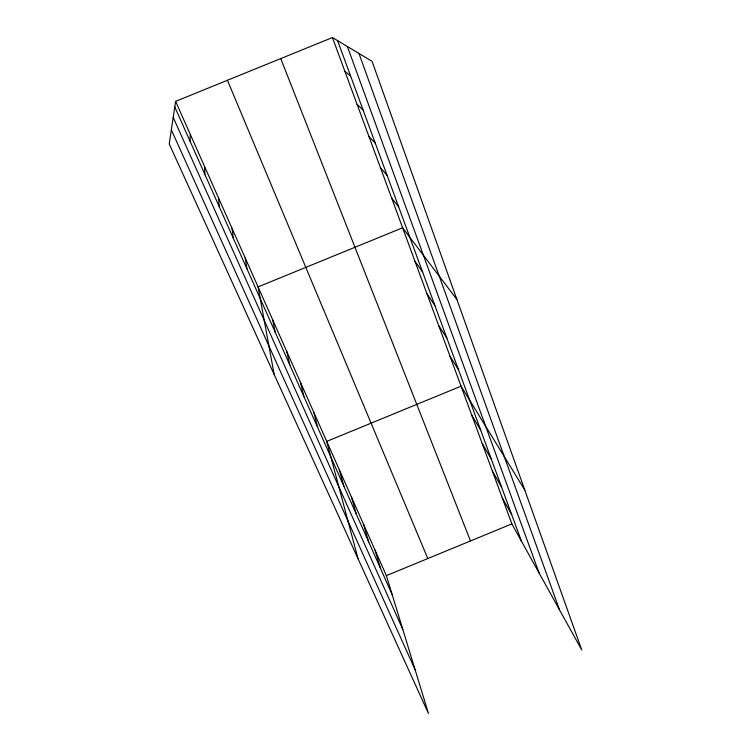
<?xml version="1.0" encoding="UTF-8"?>
<svg xmlns="http://www.w3.org/2000/svg" width="751" height="751" viewBox="0 0 751 751"><rect width="100%" height="100%" fill="white"/><g stroke="black" fill="none" stroke-linecap="round" stroke-linejoin="round"><path stroke-width="1.13" d="M190.041 141.16L190.313 134.429M175.612 101.357L169.238 143.939L428.455 713.45L386.371 575.632L175.612 101.357L332.44 37.55L372.074 61.329L581.762 649.99L511.863 523.888L332.44 37.55M386.371 575.632L511.863 523.888M344.944 71.448L350.529 75.795M357.11 104.417L363.062 109.928M368.948 136.504L375.256 143.122M380.475 167.736L387.112 175.396M391.693 198.161L398.64 206.797M456.937 299.565L402.62 227.788L258.072 286.91L274.171 374.486M415.003 261.348L422.569 271.937M427.028 293.932L434.885 305.469M438.697 325.568L446.836 338.006M450.037 356.312L458.429 369.586M524.771 489.999L461.067 386.202L326.723 441.391L358.03 558.716M471.788 415.256L480.64 430.051M482.217 443.522L491.276 459.011M492.365 471.027L501.612 487.164M502.241 497.81L511.675 514.557M171.341 129.857L415.068 669.601M173.209 117.409L402.799 629.432M174.776 106.924L392.153 594.557M227.422 80.282L427.817 558.547M280.743 58.587L470.483 540.945M337.621 40.657L521.457 541.199M347.384 46.515L539.152 573.126M358.969 53.471L559.523 609.878M375.078 550.211L380.579 568.601M363.475 524.104L368.694 541.931M351.552 497.284L356.472 514.51M339.311 469.722L343.892 486.301M313.768 412.252L317.645 427.403M300.447 382.268L303.93 396.641M286.732 351.412L289.802 364.948M272.613 319.644L275.232 332.271M245.23 258.015L246.948 268.811M232.05 228.351L233.308 238.217M218.513 197.879L219.292 206.769M204.601 166.591L204.873 174.429"/></g></svg>
